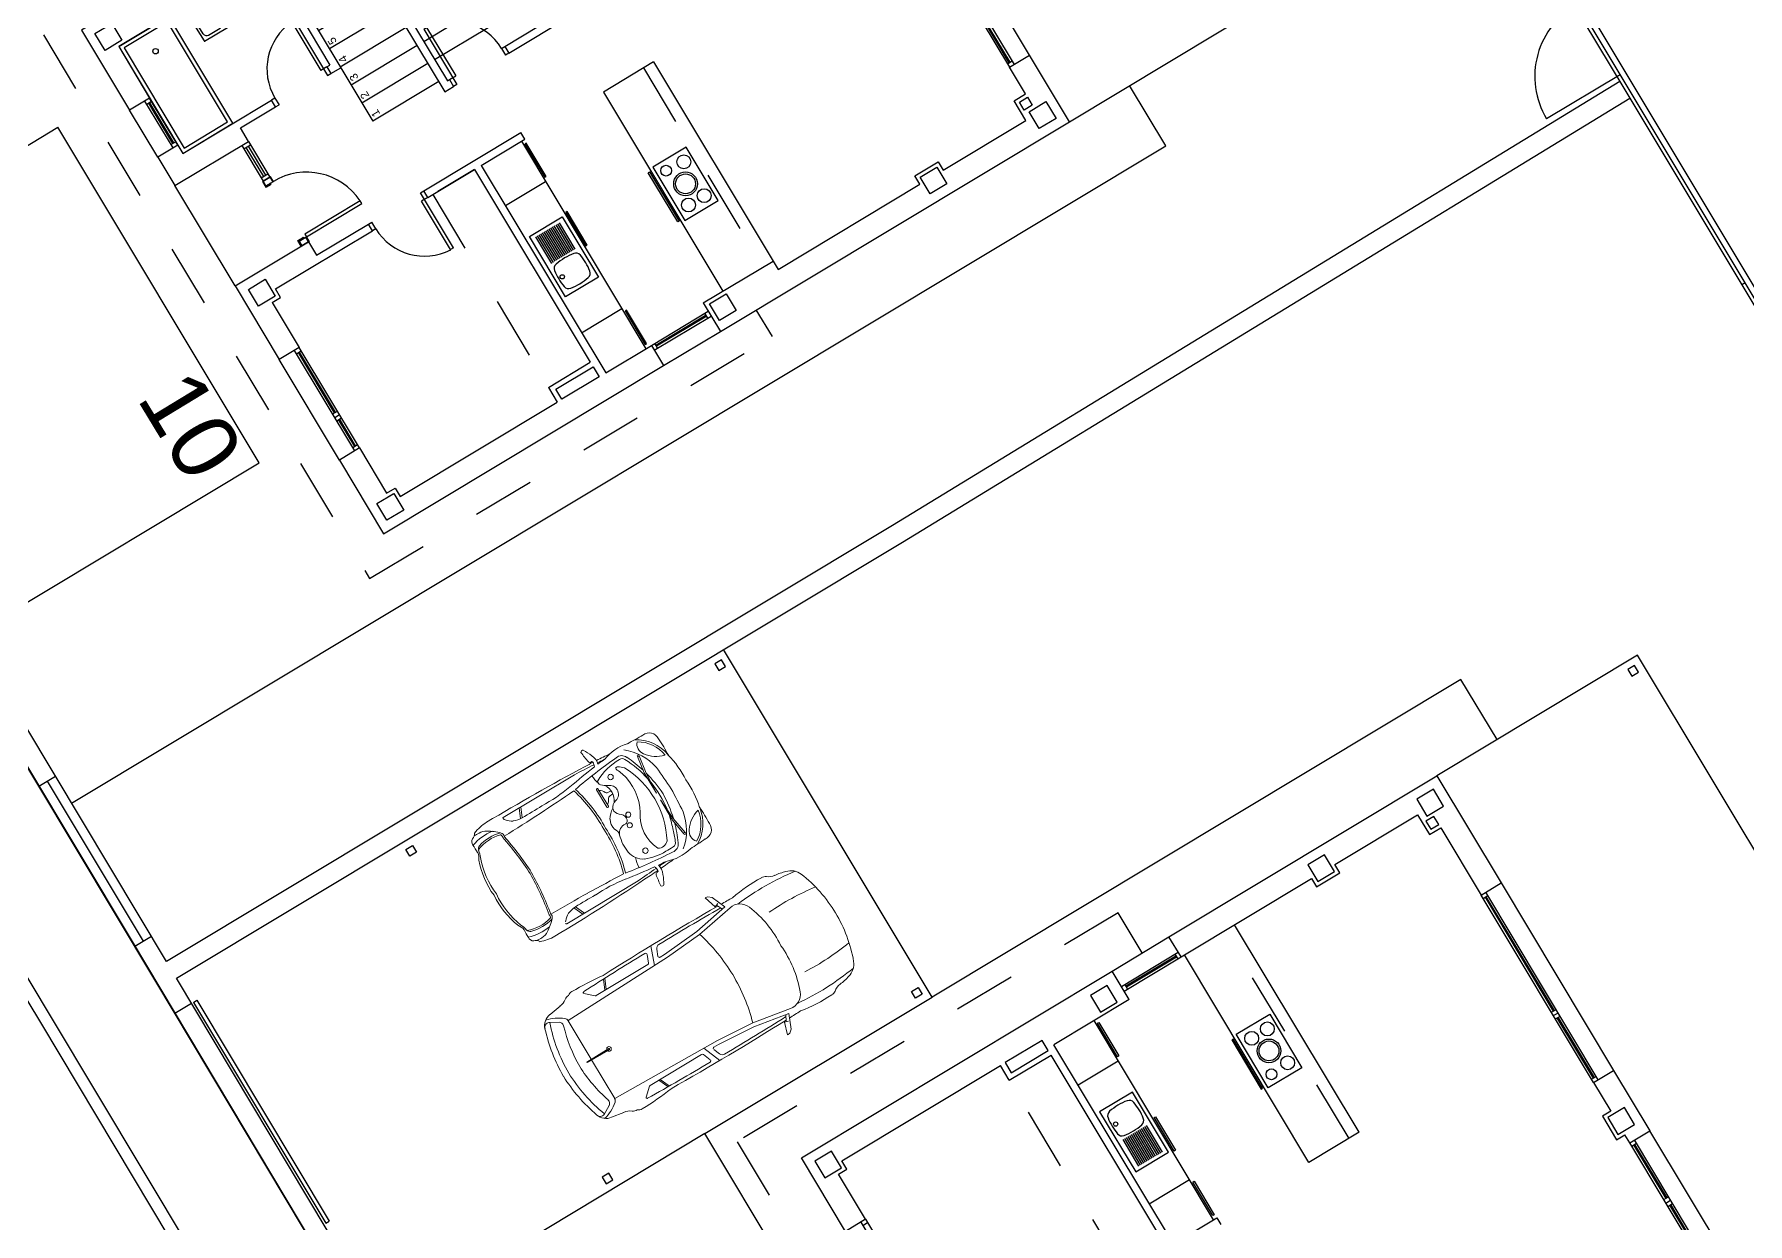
# Model space of a CAD drawing. Header units: millimetres. Extents: x 441061 to 442903, y 4515148 to 4515613.
# Drawn here: x 442595.083 to 442597.827, y 4515545.999 to 4515547.903 of the extents above; entities that cross this region are included whole.
import ezdxf
from ezdxf.enums import TextEntityAlignment as Align

# ---------------------------------------------------------------- set-up
doc = ezdxf.new("R2010")
doc.units = ezdxf.units.MM
doc.linetypes.add('CONTINUA', pattern=[0])
doc.linetypes.add('RAYITAS', pattern=[0.375, 0.25, -0.125])
for name, color, linetype in [('01_mono BAJA', 2, 'Continuous'), ('01_piscinas', 254, 'Continuous'), ('01_proyección', 4, 'RAYITAS')]:
    doc.layers.add(name, color=color, linetype=linetype)
doc.layers.add('01_muebles_B', color=254, linetype='Continuous', lineweight=5)
doc.styles.add('Estilo1', font='swissel.ttf')
doc.styles.add('NIEVES2', font='sanss___.ttf')

# ---------------------------------------------------------------- blocks, each defined once
blk = doc.blocks.new('A$C6A825EFA')
at = {"layer": '01_mono BAJA', "color": 254}
for p, q in [((14.6, 12.5, 0), (15.7, 12.5, 0)), ((14.6, 12.2, 0), (14.6, 12.5, 0)), ((15.7, 12.5, 0), (15.7, 7.855, 0)), ((14.6, 12.27, 0), (13.1, 12.27, 0)), ((14.6, 12.2, 0), (13.1, 12.2, 0)), ((14.55, 12.27, 0), (14.55, 12.2, 0)), ((14.6, 12.2, 0), (15.275, 12.2, 0)), ((15.275, 12.2), (15.275, 12.075)), ((15.325, 12.2, 0), (15.325, 12.125, 0)), ((15.325, 12.125, 0), (15.4, 12.125, 0)), ((15.275, 12.075), (15.4, 12.075)), ((15.4, 12.075, 0), (15.4, 9.705, 0)), ((15.18, 9.705, 0), (15.18, 9.08, 0)), ((15.18, 9.705, 0), (15.4, 9.705, 0)), ((12.3, 9.08, 0), (15.18, 9.08, 0)), ((12.3, 8.98, 0), (15.275, 8.98, 0)), ((12.3, 8.98, 0), (12.3, 8.33, 0)), ((12.9, 8.98, 0), (12.9, 8.38, 0)), ((13.338, 8.92, 0), (13.338, 8.43, 0)), ((14.238, 8.92, 0), (13.338, 8.92, 0)), ((13.779, 8.85, 0), (13.383, 8.85, 0)), ((13.779, 8.825, 0), (13.383, 8.825, 0)), ((13.779, 8.8, 0), (13.383, 8.8, 0)), ((14.238, 8.43, 0), (14.238, 8.92, 0)), ((14.675, 8.98, 0), (14.675, 8.38, 0)), ((15.275, 7.855, 0), (15.275, 8.98, 0)), ((13.779, 8.775, 0), (13.383, 8.775, 0)), ((13.779, 8.75, 0), (13.383, 8.75, 0)), ((13.779, 8.725, 0), (13.383, 8.725, 0)), ((13.779, 8.7, 0), (13.383, 8.7, 0)), ((13.779, 8.675, 0), (13.383, 8.675, 0)), ((13.779, 8.65, 0), (13.383, 8.65, 0)), ((13.779, 8.625, 0), (13.383, 8.625, 0)), ((13.779, 8.6, 0), (13.383, 8.6, 0)), ((13.779, 8.575, 0), (13.383, 8.575, 0)), ((12.3, 8.38, 0), (15.275, 8.38, 0)), ((13.338, 8.43, 0), (14.238, 8.43, 0)), ((13.779, 8.55, 0), (13.383, 8.55, 0)), ((13.779, 8.525, 0), (13.383, 8.525, 0)), ((13.779, 8.5, 0), (13.383, 8.5, 0)), ((12.3, 8.33, 0), (12.2, 8.33, 0)), ((15.275, 7.855, 0), (15.7, 7.855, 0)), ((15.4, 7.855, 0), (15.4, 7.005, 0)), ((15.47, 7.805, 0), (15.4, 7.805, 0)), ((15.428, 7.055, 0), (15.428, 7.805, 0)), ((15.442, 7.055, 0), (15.442, 7.805, 0)), ((15.47, 7.855, 0), (15.47, 7.005, 0)), ((15.7, 7.855, 0), (15.7, 7.005, 0)), ((15.47, 7.055, 0), (15.4, 7.055, 0)), ((12.3, 6.955, 0), (15.4, 6.955, 0)), ((12.3, 6.205, 0), (12.3, 6.955, 0)), ((15.4, 7.005, 0), (15.7, 7.005, 0)), ((15.4, 7.005, 0), (15.4, 5.055, 0)), ((15.7, 7.005, 0), (15.7, 3, 0)), ((12.3, 6.205, 0), (15.4, 6.205, 0)), ((15.4, 4.705, 0), (15.4, 3.47, 0)), ((8.5, 3.3, 0), (10.4, 3.3, 0)), ((9.45, 3.3, 0), (9.45, 3.23, 0)), ((9.5, 3.3, 0), (9.5, 3.23, 0)), ((9.55, 3.3, 0), (9.55, 3.23, 0)), ((10.35, 3.3, 0), (10.35, 3.23, 0)), ((10.4, 3.3, 0), (10.4, 3, 0)), ((10.4, 3.3, 0), (10.52, 3.3, 0)), ((11.3, 3.3, 0), (10.87, 3.3, 0)), ((11.3, 3.3, 0), (11.3, 3, 0)), ((11.3, 3.3, 0), (14.1, 3.3, 0)), ((11.35, 3.3, 0), (11.35, 3.23, 0)), ((12.25, 3.3, 0), (12.25, 3.23, 0)), ((12.3, 3.3, 0), (12.3, 3.23, 0)), ((12.35, 3.3, 0), (12.35, 3.23, 0)), ((14.05, 3.3, 0), (14.05, 3.23, 0)), ((15.105, 3.3, 0), (14.1, 3.3, 0)), ((14.1, 3.3, 0), (14.1, 3, 0)), ((15.4, 3.47, 0), (15.105, 3.47, 0)), ((15.105, 3.47, 0), (15.105, 3.3, 0)), ((8.5, 3.23, 0), (10.4, 3.23, 0)), ((8.55, 3.272, 0), (9.45, 3.272, 0)), ((8.55, 3.258, 0), (9.45, 3.258, 0)), ((10.35, 3.272, 0), (9.55, 3.272, 0)), ((10.35, 3.258, 0), (9.55, 3.258, 0)), ((11.3, 3.23, 0), (14.1, 3.23, 0)), ((11.35, 3.272, 0), (12.25, 3.272, 0)), ((11.35, 3.258, 0), (12.25, 3.258, 0)), ((14.05, 3.272, 0), (12.35, 3.272, 0)), ((14.05, 3.258, 0), (12.35, 3.258, 0)), ((8.5, 3, 0), (10.4, 3, 0)), ((11.3, 3, 0), (10.4, 3, 0)), ((14.1, 3, 0), (11.3, 3, 0)), ((15.7, 3, 0), (14.1, 3, 0)), ((15.7, 0, 0), (15.7, 3)), ((0, 0, 0), (15.7, 0, 0))]:
    blk.add_line(p, q, dxfattribs=at)
for points in [[(15.325, 12.125), (15.575, 12.125), (15.575, 12.375), (15.325, 12.375), (15.325, 12.125)], [(15.325, 8.005), (15.575, 8.005), (15.575, 8.255), (15.325, 8.255), (15.325, 8.005)], [(15.325, 4.755), (15.575, 4.755), (15.575, 5.005), (15.325, 5.005), (15.325, 4.755)], [(10.57, 3.125), (10.82, 3.125), (10.82, 3.375), (10.57, 3.375), (10.57, 3.125)], [(15.325, 3.125), (15.575, 3.125), (15.575, 3.375), (15.325, 3.375), (15.325, 3.125)]]:
    blk.add_lwpolyline(points, close=True, dxfattribs=at)
at = {"layer": '01_mono BAJA', "color": 254, "elevation": 0}
for points in [[(15.4, 9.635), (15.25, 9.635), (15.25, 9.08), (15.4, 9.08)], [(12.85, 8.36), (12.85, 8.34), (12.35, 8.34), (12.35, 8.36)], [(13.813, 8.36), (13.813, 8.34), (13.313, 8.34), (13.313, 8.36)], [(15.222, 8.36), (15.222, 8.34), (14.722, 8.34), (14.722, 8.36)], [(14.187, 6.408), (13.387, 6.408), (13.388, 6.908), (14.188, 6.908)], [(13.42, 6.975), (14.155, 6.975), (14.155, 6.995), (13.42, 6.995)], [(15.275, 3.42), (15.155, 3.42), (15.155, 3.3), (15.275, 3.3)], [(15.61, 0.2), (15.51, 0.2), (15.51, 0.1), (15.61, 0.1)]]:
    blk.add_lwpolyline(points, close=True, dxfattribs=at)
blk.add_lwpolyline([(15.4, 5.055), (15.275, 5.055), (15.275, 4.705), (15.4, 4.705)], dxfattribs=at)
at = {"layer": '01_mono BAJA', "color": 254}
blk.add_lwpolyline([(10.87, 3.3), (10.87, 3.425), (10.52, 3.425), (10.52, 3.3)], dxfattribs=at)
for centre, radius in [((13.996, 8.825, 0), 0.0275), ((13.515, 6.785, 0), 0.0693), ((13.788, 6.658, 0), 0.152), ((14.04, 6.765, 0), 0.089), ((13.535, 6.531, 0), 0.089), ((13.788, 6.658, 0), 0.127), ((14.04, 6.531, 0), 0.089)]:
    blk.add_circle(centre, radius, dxfattribs=at)
for centre, radius, start, end in [((14.554, 8.675, 0), 0.75, 169.8852, 190.1148), ((13.889, 8.794, 0), 0.075, 99.0787, 169.8852), ((13.996, 8.127, 0), 0.75, 80.9213, 99.0787), ((14.102, 8.794, 0), 0.075, 10.1148, 80.9213), ((13.438, 8.675, 0), 0.75, 349.8852, 10.1148), ((13.889, 8.557, 0), 0.075, 190.1148, 260.9213), ((13.996, 9.223, 0), 0.75, 260.9213, 279.0787), ((14.102, 8.557, 0), 0.075, 279.0787, 349.8852)]:
    blk.add_arc(centre, radius, start, end, dxfattribs=at)
at = {"layer": '01_proyección', "color": 120, "ltscale": 0.25}
for p, q in [((12.3, 9.705, 0), (15.18, 9.705, 0)), ((12.3, 6.355, 0), (15.4, 6.355, 0))]:
    blk.add_line(p, q, dxfattribs=at)
at = {"layer": '01_proyección', "color": 120, "ltscale": 0.25, "elevation": 0}
blk.add_lwpolyline([(15.7, 7.405), (16.3, 7.405), (16.3, 13.1), (-0.6, 13.1), (-0.6, 7.405), (0, 7.405)], dxfattribs=at)
blk = doc.blocks.new('A$C05441830')
at = {"layer": '01_mono BAJA', "color": 254, "linetype": 'CONTINUA'}
for p, q in [((0.4, 13.25), (0.4, 9.067)), ((1.5, 13.25), (0.4, 13.25)), ((1.5, 12.95), (1.5, 13.25)), ((1.5, 13.25), (3, 13.25)), ((4.1, 13.25), (3, 13.25)), ((3, 12.95), (3, 13.25)), ((4.1, 13.25), (4.1, 12.15)), ((4.1, 13.25), (5.6, 13.25)), ((6.025, 13.25), (5.6, 13.25)), ((5.6, 13.25), (5.6, 12.15)), ((6.025, 12.95), (6.025, 13.25)), ((6.025, 13.25), (6.725, 13.25)), ((7.92, 13.25), (6.725, 13.25)), ((6.725, 12.95), (6.725, 13.25)), ((7.92, 7.67), (7.92, 13.25)), ((1.5, 13.02, 0), (3, 13.02, 0)), ((1.55, 13.02), (1.55, 12.95)), ((1.55, 12.992), (1.95, 12.992, 0)), ((1.55, 12.978), (1.95, 12.978, 0)), ((1.95, 13.02, 0), (1.95, 12.95, 0)), ((2, 13.02, 0), (2, 12.95, 0)), ((2.05, 13.02, 0), (2.05, 12.95, 0)), ((2.05, 12.992, 0), (2.95, 12.992, 0)), ((2.05, 12.978, 0), (2.95, 12.978, 0)), ((2.95, 13.02, 0), (2.95, 12.95, 0)), ((6.025, 13.02), (6.725, 13.02)), ((6.075, 12.95), (6.075, 13.02)), ((6.075, 12.992), (6.675, 12.992)), ((6.075, 12.978), (6.675, 12.978)), ((6.675, 12.95), (6.675, 13.02)), ((0.775, 12.875), (0.7, 12.875)), ((0.7, 12.825), (0.7, 10.475)), ((0.825, 12.825, 0), (0.7, 12.825, 0)), ((0.775, 12.95), (0.775, 12.875)), ((1.5, 12.95), (0.825, 12.95)), ((0.825, 12.95, 0), (0.825, 12.825, 0)), ((1.5, 12.95, 0), (3, 12.95, 0)), ((3.675, 12.95), (3, 12.95, 0)), ((3.675, 12.95, 0), (3.675, 12.825, 0)), ((3.675, 12.825, 0), (3.8, 12.825, 0)), ((3.8, 12.825), (3.8, 11.375)), ((5.9, 12.95), (5.9, 11.622)), ((6.025, 12.95), (5.9, 12.95)), ((6.025, 12.95), (6.725, 12.95)), ((7.495, 12.95), (6.725, 12.95)), ((7.495, 12.95, 0), (7.495, 12.2, 0)), ((3.9, 12.15), (3.9, 11.375)), ((4.1, 12.15), (3.9, 12.15)), ((4.11, 12.15), (4.17, 12.15)), ((4.17, 12.18), (4.17, 12.15)), ((4.185, 12.25), (4.185, 12.19)), ((4.98, 12.25), (4.98, 12.19)), ((4.995, 12.18), (4.995, 12.15)), ((5.065, 12.25), (5.065, 12.15)), ((5.6, 12.25), (5.065, 12.25)), ((5.6, 12.15), (5.065, 12.15)), ((5.115, 12.25), (5.115, 12.15)), ((5.55, 12.217), (5.115, 12.217)), ((5.55, 12.183), (5.115, 12.183)), ((5.55, 12.25), (5.55, 12.15)), ((5.6, 12.15), (5.8, 12.15)), ((5.8, 12.15), (5.8, 11.622)), ((7.495, 12.2), (7.62, 12.2)), ((7.62, 11.4), (7.62, 12.2)), ((7.03, 11.886), (7.03, 11.713)), ((7.08, 11.936), (7.29, 11.939)), ((7.34, 11.889), (7.34, 11.71)), ((7.493, 11.966), (7.62, 11.968)), ((7.08, 11.663), (7.29, 11.66)), ((7.27, 11.84), (7.21, 11.84)), ((7.27, 11.76), (7.21, 11.76)), ((7.28, 11.83), (7.28, 11.77)), ((5.8, 11.622), (5.8, 11.572)), ((5.8, 11.622), (5.9, 11.622)), ((5.9, 11.572), (5.8, 11.572)), ((5.9, 11.572), (5.9, 11.622)), ((7.493, 11.634), (7.62, 11.632)), ((3.8, 11.325), (3.8, 11.375)), ((3.8, 11.375), (3.9, 11.375)), ((3.8, 11.325), (3.9, 11.325)), ((3.9, 11.375), (3.9, 11.325)), ((6.945, 11.401, 0), (7.495, 11.401, 0)), ((6.945, 10.75), (6.945, 11.401)), ((7.495, 11.4, 0), (7.495, 10.75, 0)), ((7.495, 11.4), (7.62, 11.4)), ((7.339, 11.06, 0), (7.338, 11.09, 0)), ((7.493, 11.171, 0), (7.478, 11.171, 0)), ((7.493, 10.978, 0), (7.478, 10.979, 0)), ((7.495, 11.169, 0), (7.495, 10.981, 0)), ((6.624, 10.847), (5.8, 10.847)), ((5.8, 10.847), (5.8, 10.797)), ((5.8, 10.797), (5.8, 10.65)), ((5.9, 10.797), (5.8, 10.797)), ((5.9, 10.797), (5.9, 10.888)), ((6.624, 10.888), (5.9, 10.888)), ((5.9, 10.797), (5.9, 10.75)), ((6.624, 10.847), (6.624, 10.888)), ((3.077, 10.6), (3.077, 10.642)), ((3.077, 10.642), (3.8, 10.642)), ((3.077, 10.6), (3.9, 10.6)), ((3.8, 10.55), (3.8, 10.642)), ((3.8, 10.55), (3.8, 9.85)), ((3.8, 10.55), (3.9, 10.55)), ((3.9, 10.6), (3.9, 10.55)), ((3.9, 10.55), (3.9, 9.1)), ((5, 9.665), (5, 10.65)), ((5.2, 10.65), (5, 10.65)), ((5.8, 10.65), (5.075, 10.65)), ((5.27, 9.665), (5.27, 10.65)), ((5.54, 9.665), (5.54, 10.65)), ((7.52, 10.65), (5.8, 10.65)), ((5.81, 9.665), (5.81, 10.65)), ((7.495, 10.75), (5.9, 10.75)), ((6.08, 9.665), (6.08, 10.65)), ((6.35, 9.665), (6.35, 10.65)), ((6.62, 9.665), (6.62, 10.65)), ((6.62, 9.75), (7.52, 10.65)), ((7.52, 9.665), (7.52, 10.65)), ((0.92, 10.475), (0.7, 10.475)), ((0.92, 10.475), (0.92, 9.85)), ((3.8, 9.85), (3.8, 10.4)), ((3.8, 9.75), (0.7, 9.75)), ((0.7, 9.75), (0.7, 9.067)), ((3.8, 9.85), (0.92, 9.85)), ((3.8, 9.85), (0.92, 9.85)), ((1.3, 9.75), (1.3, 9.15)), ((1.8, 9.2), (1.8, 9.69)), ((1.8, 9.69), (2.7, 9.69)), ((2.7, 9.69), (2.7, 9.2)), ((3.2, 9.75), (3.2, 9.15)), ((3.8, 9.75), (3.8, 9.1)), ((7.52, 9.665), (4.85, 9.665)), ((4.85, 9.665), (4.85, 9.532)), ((6.62, 9.75), (7.52, 9.75)), ((2.259, 9.62), (2.655, 9.62)), ((2.259, 9.595), (2.655, 9.595)), ((2.259, 9.57), (2.655, 9.57)), ((2.259, 9.545), (2.655, 9.545)), ((2.259, 9.52), (2.655, 9.52)), ((2.259, 9.495), (2.655, 9.495)), ((2.259, 9.47), (2.655, 9.47)), ((2.259, 9.445), (2.655, 9.445)), ((4.85, 9.482), (4.85, 9.532)), ((4.95, 9.532), (4.85, 9.532)), ((5.674, 9.482), (4.85, 9.482)), ((7.52, 9.565), (4.95, 9.565)), ((4.95, 9.565), (4.95, 9.532)), ((4.95, 9.532), (4.95, 9.441)), ((5.674, 9.482), (5.674, 9.441)), ((7.52, 7.87), (7.52, 9.565)), ((2.259, 9.42), (2.655, 9.42)), ((2.259, 9.395), (2.655, 9.395)), ((2.259, 9.37), (2.655, 9.37)), ((2.259, 9.345), (2.655, 9.345)), ((2.259, 9.32), (2.655, 9.32)), ((2.259, 9.295), (2.655, 9.295)), ((2.259, 9.27), (2.655, 9.27)), ((5.674, 9.441), (4.95, 9.441)), ((0.7, 9.067, 0), (0.4, 9.067, 0)), ((0.4, 9.067), (0.4, 8.217)), ((0.63, 9.067), (0.63, 8.217)), ((0.63, 9.017), (0.7, 9.017)), ((0.658, 8.267), (0.658, 9.017)), ((0.672, 8.267), (0.672, 9.017)), ((3.8, 9.15), (0.7, 9.15)), ((0.7, 9.067), (0.7, 8.217)), ((2.7, 9.2), (1.8, 9.2)), ((3.8, 9.1), (3.9, 9.1)), ((4.85, 8.707), (4.85, 8.757)), ((4.95, 8.757), (4.85, 8.757)), ((4.85, 8.707), (4.85, 7.77)), ((4.95, 8.707), (4.85, 8.707)), ((4.95, 8.757), (4.95, 8.707)), ((4.95, 8.707), (4.95, 8.205)), ((5.9, 8.5), (5.2, 8.5)), ((5.925, 7.895), (5.925, 8.37)), ((6.795, 7.895), (6.795, 8.37)), ((0.4, 8.217), (0.4, 3)), ((0.825, 8.217, 0), (0.4, 8.217, 0)), ((0.63, 8.267), (0.7, 8.267)), ((0.825, 8.217, 0), (0.825, 7.175, 0)), ((4.95, 8.205), (5.2, 8.205)), ((5.2, 8.205), (5.2, 7.87)), ((3.8, 7.925), (0.825, 7.925)), ((3.8, 7.175), (3.8, 7.925)), ((7.62, 7.77), (4.85, 7.77)), ((7.52, 7.87), (5.2, 7.87)), ((5.925, 7.895), (6.795, 7.895)), ((7.62, 7.67), (7.62, 7.77)), ((7.92, 7.67, 0), (7.62, 7.67, 0)), ((7.62, 7.67, 0), (7.62, 6.77, 0)), ((7.62, 7.62, 0), (7.69, 7.62, 0)), ((7.648, 6.82, 0), (7.648, 7.62, 0)), ((7.662, 6.82, 0), (7.662, 7.62, 0)), ((7.69, 7.67, 0), (7.69, 6.77, 0)), ((7.92, 7.67, 0), (7.92, 6.77, 0)), ((0.7, 7.175), (0.7, 5.055)), ((0.825, 7.175), (0.7, 7.175)), ((3.8, 7.175), (0.825, 7.175)), ((7.62, 6.82, 0), (7.69, 6.82, 0)), ((7.62, 5.055), (7.62, 6.77, 0)), ((7.92, 6.77, 0), (7.62, 6.77, 0)), ((7.92, 3), (7.92, 6.77)), ((7.495, 4.705, 0), (7.495, 5.055, 0)), ((7.495, 5.055, 0), (7.62, 5.055, 0)), ((0.7, 4.705), (0.7, 3.47)), ((7.62, 4.705, 0), (7.495, 4.705, 0)), ((7.62, 3.47), (7.62, 4.705)), ((0.7, 3.47), (0.995, 3.47)), ((0.995, 3.47), (0.995, 3.3)), ((0.995, 3.3), (1.395, 3.3)), ((1.395, 3.3), (1.395, 3)), ((4.195, 3.3, 0), (1.395, 3.3)), ((1.445, 3.3), (1.445, 3.23)), ((3.145, 3.3, 0), (3.145, 3.23, 0)), ((3.195, 3.3, 0), (3.195, 3.23, 0)), ((3.245, 3.3, 0), (3.245, 3.23, 0)), ((4.145, 3.3, 0), (4.145, 3.23, 0)), ((4.195, 3.3, 0), (4.85, 3.3, 0)), ((4.195, 3.3, 0), (4.195, 3, 0)), ((5.2, 3.3), (5.395, 3.3)), ((5.395, 3.3, 0), (5.2, 3.3, 0)), ((7.295, 3.3, 0), (5.395, 3.3, 0)), ((5.395, 3.3, 0), (5.395, 3, 0)), ((5.445, 3.3, 0), (5.445, 3.23, 0)), ((6.246, 3.3, 0), (6.246, 3.23, 0)), ((6.295, 3.3, 0), (6.295, 3.23, 0)), ((6.345, 3.3, 0), (6.345, 3.23, 0)), ((7.245, 3.3, 0), (7.245, 3.23, 0)), ((7.295, 3.3), (7.375, 3.3)), ((7.295, 3.3, 0), (7.295, 3, 0)), ((7.62, 3.47), (7.375, 3.47)), ((7.375, 3.47), (7.375, 3.3, 0)), ((4.195, 3.23, 0), (1.395, 3.23)), ((1.445, 3.272, 0), (3.145, 3.272, 0)), ((1.445, 3.258, 0), (3.145, 3.258, 0)), ((4.145, 3.272, 0), (3.245, 3.272, 0)), ((4.145, 3.258, 0), (3.245, 3.258, 0)), ((7.295, 3.23, 0), (5.395, 3.23, 0)), ((5.445, 3.272, 0), (6.246, 3.272, 0)), ((5.445, 3.258, 0), (6.246, 3.258, 0)), ((7.245, 3.272, 0), (6.345, 3.272, 0)), ((7.245, 3.258, 0), (6.345, 3.258, 0)), ((0.4, 3), (1.395, 3)), ((0.4, 3), (0.4, 0)), ((1.395, 3), (4.195, 3, 0)), ((4.195, 3, 0), (5.395, 3, 0)), ((7.295, 3, 0), (5.395, 3, 0)), ((7.295, 3), (7.92, 3)), ((7.92, 3), (7.92, 0)), ((0.4, 0, 0), (7.92, 0))]:
    blk.add_line(p, q, dxfattribs=at)
for points in [[(0.775, 12.875), (0.525, 12.875), (0.525, 13.125), (0.775, 13.125), (0.775, 12.875)], [(3.975, 12.875), (3.725, 12.875), (3.725, 13.125), (3.975, 13.125), (3.975, 12.875)], [(7.545, 13.125), (7.795, 13.125), (7.795, 12.875), (7.545, 12.875), (7.545, 13.125)], [(7.495, 12.2), (7.495, 12.95), (5.9, 12.95), (5.9, 12.2)], [(7.445, 12.25), (7.445, 12.9), (5.95, 12.9), (5.95, 12.25)], [(4.185, 12.26), (4.185, 12.25), (4.1, 12.25), (4.1, 12.26)], [(4.17, 12.15), (4.1, 12.15), (4.1, 12.25), (4.17, 12.25)], [(4.17, 12.15), (4.17, 12.14), (4.1, 12.14), (4.1, 12.15)], [(4.185, 12.19), (4.185, 12.18), (4.17, 12.18), (4.17, 12.19)], [(4.17, 12.14), (4.17, 11.315), (4.21, 11.315), (4.21, 12.14)], [(4.98, 12.26), (4.98, 12.25), (5.065, 12.25), (5.065, 12.26)], [(4.98, 12.19), (4.98, 12.18), (4.995, 12.18), (4.995, 12.19)], [(4.995, 12.15), (4.995, 12.14), (5.065, 12.14), (5.065, 12.15)], [(7.545, 10.975), (7.795, 10.975), (7.795, 10.725), (7.545, 10.725), (7.545, 10.975)], [(0.7, 10.405), (0.85, 10.405), (0.85, 9.85), (0.7, 9.85)], [(2.225, 9.13), (2.225, 9.11), (2.725, 9.11), (2.725, 9.13)], [(3.25, 9.13), (3.25, 9.11), (3.75, 9.11), (3.75, 9.13)], [(5.2, 8.57), (5.2, 7.87), (5.9, 7.87), (5.9, 8.57)], [(5.9, 8.37), (6.82, 8.37), (6.82, 7.87), (5.9, 7.87)], [(0.775, 7.905), (0.525, 7.905), (0.525, 8.155), (0.775, 8.155), (0.775, 7.905)], [(5.15, 7.905), (4.9, 7.905), (4.9, 8.155), (5.15, 8.155), (5.15, 7.905)], [(7.545, 7.905), (7.795, 7.905), (7.795, 8.155), (7.545, 8.155), (7.545, 7.905)], [(2.618, 7.945), (1.883, 7.945), (1.883, 7.965), (2.618, 7.965)], [(1.85, 7.377), (2.65, 7.377), (2.65, 7.877), (1.85, 7.877)], [(0.775, 4.755), (0.525, 4.755), (0.525, 5.005), (0.775, 5.005), (0.775, 4.755)], [(7.545, 4.755), (7.795, 4.755), (7.795, 5.005), (7.545, 5.005), (7.545, 4.755)], [(0.775, 3.125), (0.525, 3.125), (0.525, 3.375), (0.775, 3.375), (0.775, 3.125)], [(0.825, 3.42), (0.945, 3.42), (0.945, 3.3), (0.825, 3.3)], [(5.15, 3.125), (4.9, 3.125), (4.9, 3.375), (5.15, 3.375), (5.15, 3.125)], [(7.425, 3.42), (7.545, 3.42), (7.545, 3.3), (7.425, 3.3)], [(7.545, 3.125), (7.795, 3.125), (7.795, 3.375), (7.545, 3.375), (7.545, 3.125)], [(7.73, 0.2), (7.83, 0.2), (7.83, 0.1), (7.73, 0.1)]]:
    blk.add_lwpolyline(points, close=True, dxfattribs=at)
for points in [[(4.995, 12.25), (4.995, 12.15)], [(5.065, 12.15), (5.065, 12.25)], [(4.85, 3.3), (4.85, 3.425), (5.2, 3.425), (5.2, 3.3)]]:
    blk.add_lwpolyline(points, dxfattribs=at)
at = {"layer": '01_mono BAJA', "color": 254, "linetype": 'CONTINUA', "flags": 128}
blk.add_lwpolyline([(7.62, 11.981, 0.414214), (7.616, 11.985), (7.615, 11.985), (6.995, 11.975, 0.436396), (6.99, 11.971), (6.99, 11.629, 0.436396), (6.995, 11.625), (7.615, 11.615), (7.616, 11.615, 0.414214), (7.62, 11.619)], format="xyb", close=True, dxfattribs=at)
at = {"layer": '01_mono BAJA', "color": 254, "linetype": 'CONTINUA', "elevation": 0}
for points in [[(6.92, 9.48), (7.52, 9.48), (7.52, 8.88), (6.92, 8.88)], [(0.753, 9.13), (0.753, 9.11), (1.253, 9.11), (1.253, 9.13)], [(6.124, 8.263), (6.596, 8.263), (6.596, 7.977), (6.124, 7.977)], [(0.59, 0.2), (0.49, 0.2), (0.49, 0.1), (0.59, 0.1)], [(4.21, 0.2), (4.11, 0.2), (4.11, 0.1), (4.21, 0.1)]]:
    blk.add_lwpolyline(points, close=True, dxfattribs=at)
for points in [[(6.92, 9.03), (6.88, 9.07), (6.88, 9.29), (6.92, 9.33)], [(0.7, 5.055), (0.825, 5.055), (0.825, 4.705), (0.7, 4.705)]]:
    blk.add_lwpolyline(points, dxfattribs=at)
at = {"layer": '01_mono BAJA', "color": 254, "linetype": 'CONTINUA'}
for centre, radius in [((7.202, 12.575), 0.035), ((7.4, 11.92), 0.01), ((7.4, 11.68), 0.01), ((7.54, 11.8), 0.051), ((7.248, 11.075, 0), 0.036), ((2.042, 9.594), 0.0275), ((1.998, 7.734), 0.089), ((2.25, 7.627), 0.152), ((2.25, 7.627), 0.127), ((2.523, 7.754), 0.0693), ((1.998, 7.501), 0.089), ((2.503, 7.501), 0.089)]:
    blk.add_circle(centre, radius, dxfattribs=at)
for centre, radius, start, end in [((4.169, 12.14), 0.827, 272.8856, 359.9505), ((7.08, 11.886), 0.05, 90.924, 180), ((7.29, 11.889), 0.05, 0, 90.924), ((10.465, 11.8), 2.982, 176.9359, 183.0641), ((7.494, 11.959), 0.007, 90.924, 176.9359), ((7.08, 11.713), 0.05, 180, 269.076), ((7.21, 11.8), 0.04, 90, 270), ((7.27, 11.83), 0.01, 0, 90), ((7.27, 11.77), 0.01, 270, 0), ((7.29, 11.71), 0.05, 269.076, 0), ((7.494, 11.641), 0.007, 183.0641, 269.076), ((5.9, 10.847), 0.725, 3.2758, 90), ((3.8, 10.6), 0.725, 90, 176.7242), ((7.248, 11.075, 0), 0.243, 24.8749, 335.1251), ((7.248, 11.075, 0), 0.213, 22.0656, 338.0564), ((7.386, 11.075, 0), 0.0498, 135.6956, 162.5904), ((7.386, 11.075, 0), 0.0498, 197.9532, 224.3044), ((7.453, 11.009, 0), 0.143, 106.8165, 135.6956), ((7.453, 11.14, 0), 0.143, 224.3044, 253.1835), ((7.492, 10.879, 0), 0.279, 89.383, 106.8165), ((7.492, 11.271, 0), 0.279, 253.1835, 270.617), ((7.479, 11.183, 0), 0.0128, 210.5291, 266.214), ((7.479, 10.966, 0), 0.0128, 93.786, 149.4709), ((7.493, 11.169, 0), 0.0027, 0, 83.3159), ((7.493, 10.981, 0), 0.0027, 276.6841, 0), ((2.6, 9.445), 0.75, 169.8852, 190.1148), ((1.936, 9.564), 0.075, 99.0787, 169.8852), ((2.042, 8.897), 0.75, 80.9213, 99.0787), ((2.149, 9.564), 0.075, 10.1148, 80.9213), ((1.484, 9.445), 0.75, 349.8852, 10.1148), ((1.936, 9.327), 0.075, 190.1148, 260.9213), ((2.042, 9.993), 0.75, 260.9213, 279.0787), ((2.149, 9.327), 0.075, 279.0787, 349.8852), ((4.95, 9.482), 0.725, 270, 356.7242)]:
    blk.add_arc(centre, radius, start, end, dxfattribs=at)
at = {"layer": '01_proyección', "color": 120, "ltscale": 0.25}
for p, q in [((3.8, 10.475), (0.92, 10.475)), ((6.62, 9.665), (6.62, 8.58)), ((5.27, 9.565), (5.27, 8.58)), ((5.54, 9.565), (5.54, 8.58)), ((5.81, 9.565), (5.81, 8.58)), ((6.08, 9.565), (6.08, 8.58)), ((6.35, 9.565), (6.35, 8.58)), ((6.62, 9.48), (7.52, 9.48)), ((6.62, 9.48), (7.52, 8.58)), ((5.27, 8.58), (7.495, 8.58)), ((3.8, 7.325), (0.825, 7.325))]:
    blk.add_line(p, q, dxfattribs=at)
at = {"layer": '01_proyección', "color": 120, "ltscale": 0.25, "elevation": 0}
blk.add_lwpolyline([(7.92, 10.6), (8.12, 10.6), (8.12, 13.7), (0, 13.7), (0, 7.68), (0.4, 7.68)], dxfattribs=at)
at = {"layer": '01_mono BAJA', "color": 254, "linetype": 'CONTINUA', "style": 'NIEVES2'}
for s, p in [('1', (5.069, 10.517)), ('2', (5.339, 10.517)), ('3', (5.609, 10.517)), ('4', (5.879, 10.517)), ('5', (6.149, 10.517)), ('6', (6.419, 10.517)), ('7', (6.689, 10.517)), ('8', (7.445, 10.416))]:
    blk.add_text(s, height=0.103, dxfattribs=at).set_placement(p, align=Align.CENTER)
blk = doc.blocks.new('A$C0D711DC8')
at = {"layer": '01_muebles_B', "color": 254}
for p, q in [((10.733, 9.894), (9.764, 9.894)), ((10.493, 9.894), (10.545, 9.776)), ((10.515, 9.894), (10.567, 9.778)), ((9.004, 9.693), (9.038, 9.48)), ((9.056, 9.495), (9.026, 9.699)), ((9.038, 9.48), (9.054, 9.218)), ((9.056, 9.218), (9.056, 9.495)), ((9.054, 9.218), (9.056, 9.218)), ((9.038, 8.865), (9.054, 9.127)), ((9.054, 9.127), (9.056, 9.127)), ((9.056, 9.127), (9.056, 8.851)), ((9.004, 8.652), (9.038, 8.865)), ((9.056, 8.851), (9.026, 8.647)), ((9.546, 8.827), (9.494, 8.834)), ((9.546, 8.878), (9.495, 8.871)), ((9.614, 8.734), (9.614, 8.97)), ((9.634, 8.734), (9.634, 8.97)), ((10.733, 8.452), (9.764, 8.452)), ((10.493, 8.452), (10.545, 8.569)), ((10.515, 8.452), (10.567, 8.567))]:
    blk.add_line(p, q, dxfattribs=at)
for centre, radius in [((9.014, 9.701), 0.0121), ((9.51, 9.635), 0.0319), ((9.466, 9.173), 0.0297), ((9.514, 9.288), 0.0297), ((9.014, 8.645), 0.0121), ((9.417, 8.691), 0.0319)]:
    blk.add_circle(centre, radius, dxfattribs=at)
for centre, radius, start, end in [((10.167, 9.714), 0.738, 149.7434, 158.9846), ((9.544, 10.069), 0.023, 23.336, 131.4157), ((8.51, 10.147), 1.058, 348.7131, 356.2571), ((8.829, 9.758), 0.121, 83.4929, 184.381), ((9.185, 9.462), 0.48, 118.4979, 171.6974), ((9.142, 9.497), 0.403, 119.7279, 173.0139), ((9.122, 5.315), 4.571, 90.9016, 93.5003), ((9.503, 9.367), 0.611, 128.6532, 169.9617), ((8.847, 9.764), 0.126, 322.6544, 41.1658), ((9.178, 9.352), 0.549, 69.8978, 103.4423), ((9.226, 9.718), 0.0964, 77.7254, 158.9302), ((8.819, 3.701), 6.126, 80.3818, 85.9978), ((9.94, 2.874), 7.047, 93.9115, 95.3212), ((8.751, 3.271), 6.625, 83.7996, 84.6711), ((10.975, -10.424), 20.353, 94.2603, 94.5093), ((9.619, 9.904), 0.16, 152.3452, 197.1649), ((9.518, 9.909), 0.0131, 69.95, 178.3297), ((9.777, 9.927), 0.273, 183.7214, 196.1025), ((9.94, 2.874), 7.047, 92.7044, 93.5361), ((10.975, -10.424), 20.353, 93.4112, 94.1277), ((8.751, 3.271), 6.625, 80.1778, 83.3742), ((9.525, 9.945), 0.0232, 265.4824, 347.7447), ((10.995, -17.873), 27.82, 90.1403, 92.8584), ((10.175, 11.66), 1.884, 261.0449, 273.0528), ((10.529, 10.11), 0.334, 272.7892, 291.8342), ((10.573, 9.974), 0.192, 294.6989, 323.0283), ((10.691, 9.894), 0.0501, 315.174, 347.3096), ((10.732, 9.885), 0.00831, 343.0311, 79.2932), ((11.29, 9.332), 0.611, 121.0895, 136.7388), ((11.01, 9.2), 0.627, 72.4585, 97.9913), ((10.906, 9.364), 0.584, 69.532, 87.9675), ((11.059, 9.742), 0.141, 86.8457, 126.696), ((11.101, 8.862), 1.022, 88.2888, 91.9327), ((11.185, 9.948), 0.0842, 206.7402, 257.6517), ((11.135, 9.81), 0.0644, 351.2386, 60.1485), ((10.241, 9.772), 0.959, 355.5054, 1.6982), ((10.942, 9.629), 2.236, 176.9311, 182.7066), ((8.653, 9.896), 0.361, 284.3027, 324.7225), ((10.509, 9.106), 1.518, 154.798, 163.8884), ((9.975, 9.34), 0.903, 155.1761, 164.735), ((10.144, 9.165), 1.038, 151.121, 207.6483), ((9.211, 9.707), 0.057, 88.7397, 167.4182), ((9.265, 9.038), 0.727, 86.5634, 94.2004), ((9.314, 9.595), 0.107, 57.3841, 137.6524), ((9.306, 9.064), 0.701, 67.8757, 89.7559), ((8.958, 9.487), 0.459, 324.9496, 25.463), ((9.473, 9.516), 0.219, 7.735, 63.719), ((9.165, 9.803), 0.511, 341.8582, 355.871), ((11.471, 9.253), 1.7, 163.325, 182.6992), ((11.496, 9.248), 1.7, 163.325, 182.5468), ((12.246, 53.159), 43.488, 266.8642, 267.4858), ((10.459, 15.409), 5.634, 268.1287, 270.8789), ((12.021, 70.959), 61.269, 268.42618, 268.89057), ((14.417, 9.048), 3.64, 169.6671, 178.0415), ((14.417, 9.048), 3.62, 169.6671, 178.0415), ((10.894, 9.715), 0.0607, 143.7564, 193.2967), ((10.991, 9.25), 0.526, 73.7001, 105.481), ((10.903, 9.711), 0.0495, 146.1855, 196.1005), ((10.991, 9.25), 0.505, 69.1925, 104.8598), ((11.113, 9.698), 0.062, 14.8998, 65.8723), ((11.473, 9.762), 0.303, 189.085, 205.7225), ((11.352, 9.713), 0.156, 186.0058, 219.1392), ((10.256, 9.278), 1.007, 354.015, 20.5105), ((10.287, 9.262), 1.007, 354.9224, 20.5105), ((9.808, 9.261), 1.13, 166.1566, 184.4621), ((17.649, 8.764), 8.777, 175.3636, 177.3327), ((10.509, 9.106), 1.518, 165.717, 177.48), ((10.25, 9.166), 1.218, 160.2257, 168.6391), ((9.185, 9.47), 0.511, 343.3936, 8.525), ((10.25, 9.166), 1.218, 171.2453, 188.5682), ((9.904, 8.914), 0.65, 151.4841, 196.6746), ((9.552, 9.202), 0.047, 86.7847, 183.1724), ((9.6, 9.197), 0.0954, 178.5946, 241.3055), ((9.566, 9.362), 0.114, 263.9035, 340.5155), ((9.771, 9.295), 0.101, 164.9008, 216.3288), ((9.538, 9.188), 0.158, 330.3363, 17.3801), ((9.808, 9.085), 1.13, 175.5379, 193.8434), ((17.649, 9.581), 8.777, 182.6673, 184.6364), ((10.509, 9.239), 1.518, 182.52, 194.283), ((9.492, 9.055), 0.098, 279.5997, 343.5492), ((9.498, 9.044), 0.0889, 349.0142, 50.9794), ((9.424, 9.265), 0.296, 301.9645, 328.2937), ((11.471, 9.093), 1.7, 177.3008, 196.675), ((11.496, 9.097), 1.7, 177.4532, 196.675), ((14.417, 9.297), 3.64, 181.9585, 190.3329), ((14.417, 9.297), 3.62, 181.9585, 190.3329), ((10.256, 9.068), 1.007, 339.4895, 5.985), ((10.287, 9.084), 1.007, 339.4895, 5.0776), ((10.942, 8.716), 2.236, 177.2934, 183.0689), ((9.185, 8.884), 0.48, 188.3026, 241.5021), ((9.142, 8.849), 0.403, 186.9861, 240.2721), ((8.653, 8.449), 0.361, 35.2775, 75.6973), ((9.503, 8.978), 0.611, 190.0383, 231.3468), ((10.509, 9.239), 1.518, 196.1116, 205.202), ((10.25, 9.166), 1.218, 191.3609, 207.4845), ((9.528, 8.859), 0.101, 101.4545, 181.9236), ((9.525, 8.854), 0.0985, 178.6673, 249.1293), ((9.686, 8.849), 0.193, 142.3155, 213.2169), ((9.543, 8.902), 0.0241, 275.7304, 333.0283), ((9.543, 8.803), 0.0241, 26.9717, 84.2696), ((9.665, 8.855), 0.106, 119.0162, 160.5033), ((9.665, 8.849), 0.106, 199.4967, 240.9838), ((9.624, 8.97), 0.0104, 0, 180), ((8.829, 8.587), 0.121, 175.619, 276.5071), ((8.847, 8.581), 0.126, 318.8342, 37.3456), ((9.226, 8.628), 0.0964, 201.0698, 282.2746), ((9.215, 8.619), 0.0486, 198.7488, 279.3616), ((9.25, 9.243), 0.672, 267.6901, 298.2478), ((9.346, 8.77), 0.149, 215.4424, 244.8998), ((8.819, 14.644), 6.126, 274.0022, 279.6182), ((9.507, 8.785), 0.232, 194.2372, 212.2618), ((9.299, 8.649), 0.0212, 220.8304, 310.3789), ((9.285, 8.645), 0.0299, 337.3586, 32.1758), ((9.426, 8.595), 0.178, 39.093, 68.893), ((9.532, 8.677), 0.0451, 325.113, 43.0643), ((9.161, 8.546), 0.436, 2.9924, 17.9381), ((9.624, 8.734), 0.0104, 180, 0), ((12.246, -34.814), 43.488, 92.5142, 93.1358), ((12.021, -52.613), 61.269, 91.10943, 91.57382), ((10.894, 8.63), 0.0607, 166.7033, 216.2436), ((11.29, 9.013), 0.611, 223.2612, 238.9105), ((10.991, 9.095), 0.526, 254.519, 286.2999), ((10.903, 8.634), 0.0495, 163.8995, 213.8145), ((10.991, 9.095), 0.505, 255.1402, 290.8075), ((11.113, 8.647), 0.062, 294.1277, 345.1002), ((11.473, 8.583), 0.303, 154.2775, 170.915), ((11.352, 8.632), 0.156, 140.8608, 173.9942), ((10.241, 8.573), 0.959, 358.3018, 4.4946), ((9.122, 13.031), 4.571, 266.4997, 269.0984), ((9.178, 8.993), 0.549, 256.5577, 290.1022), ((9.94, 15.472), 7.047, 264.6788, 266.0885), ((8.751, 15.074), 6.625, 275.3289, 276.2004), ((10.975, 28.769), 20.353, 265.4907, 265.7397), ((9.619, 8.441), 0.16, 162.8351, 207.6548), ((9.777, 8.418), 0.273, 163.8975, 176.2786), ((9.518, 8.436), 0.0131, 181.6703, 290.05), ((9.94, 15.472), 7.047, 266.4639, 267.2956), ((10.975, 28.769), 20.353, 265.8723, 266.5888), ((8.751, 15.074), 6.625, 276.6258, 279.8222), ((9.525, 8.401), 0.0232, 12.2553, 94.5176), ((8.51, 8.199), 1.058, 3.7429, 11.2869), ((10.995, 36.219), 27.82, 267.1416, 269.8597), ((10.175, 6.685), 1.884, 86.9472, 98.9551), ((10.459, 2.936), 5.634, 89.1211, 91.8713), ((10.529, 8.236), 0.334, 68.1658, 87.2108), ((10.573, 8.372), 0.192, 36.9717, 65.3011), ((10.691, 8.451), 0.0501, 12.6904, 44.826), ((10.732, 8.46), 0.00831, 280.7068, 16.9689), ((11.01, 9.145), 0.627, 262.0087, 287.5415), ((10.906, 8.982), 0.584, 272.0325, 290.468), ((11.059, 8.603), 0.141, 233.304, 273.1543), ((11.101, 9.484), 1.022, 268.0673, 271.7112), ((11.185, 8.397), 0.0842, 102.3483, 153.2598), ((11.135, 8.535), 0.0644, 299.8515, 8.7614), ((10.167, 8.631), 0.738, 201.0154, 210.2566), ((9.544, 8.277), 0.023, 228.5843, 336.664)]:
    blk.add_arc(centre, radius, start, end, dxfattribs=at)
blk = doc.blocks.new('A$C392252A0')
at = {"layer": '01_muebles_B', "color": 254}
for p, q in [((10.715, 8.129), (10.705, 8.127)), ((10.705, 8.127), (10.752, 7.979)), ((10.738, 8.124), (10.715, 8.129)), ((10.775, 8.091), (10.738, 8.124)), ((10.752, 7.979), (10.798, 7.995)), ((10.773, 7.987), (10.809, 7.914)), ((10.846, 7.92), (10.775, 8.091)), ((8.499, 7.763), (8.397, 7.82)), ((8.605, 7.917), (8.455, 7.893)), ((9.019, 7.811), (8.92, 7.9)), ((9.731, 7.807), (9.031, 7.807)), ((9.201, 7.926), (9.149, 7.807)), ((9.219, 7.928), (9.166, 7.807)), ((9.784, 7.911), (9.748, 7.818)), ((9.876, 7.976), (9.791, 7.758)), ((9.913, 7.908), (9.882, 7.828)), ((9.898, 7.807), (9.958, 7.808)), ((10.418, 7.844), (9.958, 7.808)), ((10.43, 7.798), (9.971, 7.763)), ((10.418, 7.844), (10.846, 7.92)), ((10.43, 7.798), (10.894, 7.881)), ((8.599, 7.726), (9.971, 7.763)), ((8.599, 7.725), (8.599, 7.201)), ((8.839, 7.203), (8.537, 7.2)), ((8.537, 7.2), (8.537, 7.193)), ((8.839, 7.19), (8.537, 7.193)), ((8.599, 6.669), (8.599, 7.193)), ((8.499, 6.631), (8.397, 6.573)), ((8.599, 6.668), (9.971, 6.631)), ((9.876, 6.418), (9.791, 6.636)), ((10.43, 6.596), (9.971, 6.631)), ((10.43, 6.596), (10.894, 6.512)), ((8.605, 6.476), (8.455, 6.5)), ((9.019, 6.582), (8.92, 6.494)), ((9.731, 6.587), (9.031, 6.587)), ((9.201, 6.468), (9.149, 6.587)), ((9.219, 6.466), (9.166, 6.587)), ((9.784, 6.482), (9.748, 6.576)), ((9.913, 6.486), (9.882, 6.565)), ((9.898, 6.587), (9.958, 6.585)), ((10.418, 6.55), (9.958, 6.585)), ((10.418, 6.55), (10.846, 6.473)), ((10.705, 6.267), (10.752, 6.414)), ((10.752, 6.414), (10.798, 6.398)), ((10.773, 6.407), (10.809, 6.48)), ((10.846, 6.473), (10.775, 6.303)), ((10.715, 6.265), (10.705, 6.267)), ((10.738, 6.27), (10.715, 6.265)), ((10.775, 6.303), (10.738, 6.27))]:
    blk.add_line(p, q, dxfattribs=at)
for centre, radius, start, end in [((8.808, 7.907), 0.086, 87.4739, 128.6871), ((8.809, 4.809), 3.183, 82.5975, 89.9397), ((11.3, 6.178), 1.816, 87.2886, 100.1742), ((11.389, 7.907), 0.086, 51.3129, 92.5261), ((10.242, 7.158), 1.952, 160.298, 178.865), ((8.474, 7.733), 0.162, 96.7804, 161.7197), ((8.375, 7.769), 0.0561, 66.6468, 164.8738), ((8.295, 7.436), 0.435, 49.0196, 78.8841), ((8.586, 8.093), 0.177, 275.9895, 308.6871), ((8.751, 7.888), 0.086, 87.4739, 128.6871), ((8.929, 7.908), 0.0124, 91.7937, 220.4777), ((10.022, -29.576), 37.513, 90.3882, 91.6701), ((9.031, 7.824), 0.0177, 228.3547, 270), ((10.099, -28.508), 36.485, 88.9288, 91.3819), ((9.731, 7.824), 0.0177, 270, 338.7209), ((9.768, 7.918), 0.0177, 338.7209, 90.3882), ((9.897, 7.823), 0.0159, 158.7209, 271.5074), ((9.963, 7.889), 0.0531, 90.2143, 158.7209), ((10.099, -28.508), 36.45, 88.8997, 90.2143), ((8.43, 7.197), 2.089, 0, 16.7318), ((10.099, -28.508), 36.485, 88.6181, 88.8592), ((10.925, 7.707), 0.177, 21.0532, 100.1701), ((11.313, 4.914), 2.974, 81.2806, 96.1737), ((11.554, 8.112), 0.177, 231.3129, 264.0105), ((11.467, 7.285), 0.654, 72.0531, 84.0105), ((11.619, 7.711), 0.203, 22.7994, 75.9629), ((10.262, 7.197), 1.654, 0, 21.006), ((10.216, 7.155), 1.997, 161.6598, 178.7983), ((10.276, 7.152), 1.836, 162.6109, 178.6018), ((8.473, 7.717), 0.0531, 342.7058, 60.706), ((8.545, 7.725), 0.0531, 0, 49.0196), ((9.874, 7.302), 1.304, 355.3559, 21.0532), ((11.437, 4.633), 2.974, 81.5863, 93.456), ((10.216, 7.239), 1.997, 181.2017, 198.3402), ((10.242, 7.236), 1.952, 181.135, 199.702), ((10.276, 7.242), 1.836, 181.3982, 197.3891), ((8.839, 7.197), 0.0267, 193.7603, 166.2397), ((8.839, 7.197), 0.00662, 270, 90), ((8.43, 7.197), 2.089, 343.2682, 0), ((9.874, 7.091), 1.304, 338.9468, 4.6441), ((10.262, 7.197), 1.654, 338.994, 0), ((11.437, 9.761), 2.974, 266.544, 278.4137), ((8.474, 6.661), 0.162, 198.2803, 263.2196), ((8.375, 6.625), 0.0561, 195.1262, 293.3532), ((8.295, 6.957), 0.435, 281.1159, 310.9804), ((8.473, 6.677), 0.0531, 299.294, 17.2942), ((8.545, 6.669), 0.0531, 310.9804, 0), ((10.925, 6.686), 0.177, 259.8299, 338.9468), ((11.619, 6.682), 0.203, 284.0371, 337.2006), ((8.586, 6.3), 0.177, 51.3129, 84.0105), ((8.751, 6.506), 0.086, 231.3129, 272.5261), ((8.808, 6.487), 0.086, 231.3129, 272.5261), ((8.809, 9.584), 3.183, 270.0603, 277.4025), ((8.929, 6.486), 0.0124, 139.5223, 268.2063), ((10.022, 43.97), 37.513, 268.3299, 269.6118), ((9.031, 6.569), 0.0177, 90, 131.6453), ((10.099, 42.902), 36.485, 268.6181, 271.0712), ((9.731, 6.569), 0.0177, 21.2791, 90), ((9.768, 6.476), 0.0177, 269.6118, 21.2791), ((9.897, 6.571), 0.0159, 88.4926, 201.2791), ((9.963, 6.505), 0.0531, 201.2791, 269.7857), ((10.099, 42.902), 36.45, 269.7857, 271.1003), ((10.099, 42.902), 36.485, 271.1408, 271.3819), ((11.3, 8.215), 1.816, 259.8258, 272.7114), ((11.313, 9.479), 2.974, 263.8263, 278.7194), ((11.389, 6.487), 0.086, 267.4739, 308.6871), ((11.554, 6.282), 0.177, 95.9895, 128.6871), ((11.467, 7.108), 0.654, 275.9895, 287.9469)]:
    blk.add_arc(centre, radius, start, end, dxfattribs=at)
blk = doc.blocks.new('A$C21391103')
at = {"layer": '01_piscinas'}
for p, q in [((89.021, 75.51), (96.244, 63.479)), ((77.409, 52.081), (70.148, 64.179)), ((77.559, 52.317), (70.427, 64.201)), ((95.241, 63.11), (96.185, 63.677)), ((90.363, 62.763, 0), (89.9, 63.534, 0)), ((96.18, 63.586), (91.52, 60.743)), ((96.244, 63.479), (96.282, 63.416)), ((91.65, 60.53), (96.308, 63.372)), ((96.282, 63.416), (103.524, 51.353)), ((72.478, 60.784, 0), (76.167, 62.999, 0)), ((78.745, 58.704, 0), (76.166, 62.999, 0)), ((76.342, 54.345, 0), (90.363, 62.763, 0)), ((97.788, 61.007, 0), (97.744, 60.98, 0)), ((91.52, 60.743), (86.861, 57.901)), ((86.99, 57.688), (91.65, 60.53)), ((75.055, 56.488, 0), (78.745, 58.704, 0)), ((86.861, 57.901), (82.103, 55.045)), ((82.232, 54.83), (86.99, 57.688)), ((87.369, 51.859), (84.696, 56.31)), ((94.145, 55.928), (87.369, 51.859)), ((94.609, 55.157), (94.145, 55.928)), ((82.103, 55.045), (77.559, 52.317)), ((75.923, 54.56, 0), (76.136, 54.688, 0)), ((77.687, 52.102), (82.232, 54.83)), ((76.03, 54.624, 0), (77.26, 52.575)), ((77.366, 52.638), (77.152, 52.509)), ((82.132, 44.181), (77.409, 52.081)), ((82.346, 44.31), (77.687, 52.102)), ((84.457, 50.112), (87.369, 51.859)), ((77.88, 51.78), (77.666, 51.652)), ((77.902, 51.793), (77.945, 51.819)), ((77.902, 51.793), (79.6, 48.964)), ((77.945, 51.819), (79.643, 48.99)), ((84.457, 50.112), (80.351, 47.646)), ((86.697, 46.382), (84.457, 50.112)), ((79.6, 48.964), (79.643, 48.99))]:
    blk.add_line(p, q, dxfattribs=at)
for points in [[(166.076, 66.045, 0.03043), (157.218, 62.158, 0.013419), (148.326, 57.384), (142.36, 54.056), (130.579, 47.579), (126.601, 45.387), (122.637, 43.149), (118.211, 40.705), (110.241, 36.318), (109.334, 35.848), (105.845, 33.878), (104.048, 32.881), (98.72, 29.96, -0.121125), (94.799, 28.827, -0.140664), (90.771, 29.587, -0.142395), (87.056, 33.033), (85.813, 35.14), (83.779, 38.584), (80.683, 43.615), (75.946, 51.534), (71.318, 59.2)], [(71.452, 59.323), (76.078, 51.6), (80.817, 43.699), (81.328, 42.831), (83.917, 38.616), (85.523, 35.927), (86.033, 35.052), (87.185, 33.12, 0.142823), (90.88, 29.726, 0.145776), (94.782, 29.007, 0.118442), (98.631, 30.087), (103.937, 33.017), (105.783, 34.018), (106.632, 34.488), (109.258, 35.961), (110.157, 36.462), (118.139, 40.88), (122.539, 43.301), (123.443, 43.779), (126.538, 45.515), (130.542, 47.716)], [(72.33, 60.552), (77.116, 52.571), (82.132, 44.181), (85.199, 39.128), (87.238, 35.726), (87.993, 34.468, 0.146839), (91.113, 31.16, 0.183488), (95.987, 30.523, 0.071368), (98.288, 31.43), (98.59, 31.594), (102.873, 34.009), (109.884, 37.893), (117.302, 41.974), (125.728, 46.639), (131.083, 49.607), (141.606, 55.414), (148.605, 59.287, -0.013397), (157.973, 64.262, -0.04126), (171.807, 69.634, -0.013987)]]:
    blk.add_lwpolyline(points, format="xyb", dxfattribs=at)
for points in [[(111.095, 38.844), (103.577, 51.365), (103.568, 51.38), (96.326, 63.442), (96.288, 63.505), (89.039, 75.58), (89.039, 75.579), (81.807, 87.625), (75.794, 97.64)], [(111.159, 38.883), (103.642, 51.404), (103.633, 51.418), (96.391, 63.481), (96.353, 63.544), (89.065, 75.683), (89.065, 75.682), (81.871, 87.663), (75.868, 97.662)]]:
    blk.add_lwpolyline(points, dxfattribs=at)
for points in [[(84.637, 56.041), (84.722, 56.093), (84.671, 56.178), (84.585, 56.127)], [(80.761, 53.714), (80.676, 53.663), (80.624, 53.749), (80.71, 53.8)], [(87.103, 51.933), (87.189, 51.985), (87.24, 51.899), (87.154, 51.847)], [(83.228, 49.606), (83.142, 49.555), (83.193, 49.469), (83.279, 49.521)]]:
    blk.add_lwpolyline(points, close=True, dxfattribs=at)
blk.add_arc((96.141, 63.65), 1.05, 118.1591, 210.9802, dxfattribs=at)
for name, p, rotation in [('A$C05441830', (91.906, 64.272, 0), 120.9802403143534), ('A$C6A825EFA', (104.491, 42.777, 0), 120.9802402672481)]:
    blk.add_blockref(name, p, dxfattribs=dict(at, rotation=rotation))
at = {"layer": '01_piscinas', "xscale": 1.1, "yscale": 1.1, "zscale": 1.1}
for name, p, rotation in [('A$C0D711DC8', (87.208, 68.207), 210.9802399538306), ('A$C392252A0', (78.968, 39.404), 30.98023995383062)]:
    blk.add_blockref(name, p, dxfattribs=dict(at, rotation=rotation))
at = {"layer": '01_piscinas', "style": 'Estilo1', "text_generation_flag": 6}
blk.add_text('10', height=0.8486, rotation=121.2638, dxfattribs=at).set_placement((77.509, 58.968, 0), align=Align.CENTER)

msp = doc.modelspace()

# ---------------------------------------------------------------- linework, layer by layer
at = {"layer": '01_piscinas'}
for points in [[(442594.641, 4515547.4486), (442595.2393, 4515546.451), (442595.8663, 4515545.4022), (442596.2497, 4515544.7706), (442596.5045, 4515544.3454), (442596.5989, 4515544.1881, 0.146839), (442596.9889, 4515543.7746, 0.183488), (442597.5982, 4515543.695, 0.071368), (442597.8858, 4515543.8084), (442597.9235, 4515543.8289), (442598.4589, 4515544.1307), (442599.3353, 4515544.6162), (442600.2625, 4515545.1264), (442601.3158, 4515545.7095), (442601.9852, 4515546.0805), (442603.3005, 4515546.8064), (442604.1754, 4515547.2905, -0.013397), (442605.3464, 4515547.9124, -0.04126), (442607.0757, 4515548.5839, -0.013987)], [(442606.3593, 4515548.1352, 0.03043), (442605.252, 4515547.6494, 0.013419), (442604.1405, 4515547.0526), (442603.3948, 4515546.6366), (442601.9222, 4515545.827), (442601.4249, 4515545.553), (442600.9294, 4515545.2732), (442600.3762, 4515544.9677), (442599.3799, 4515544.4194), (442599.2665, 4515544.3606), (442598.8304, 4515544.1144), (442598.6058, 4515543.9897), (442597.9398, 4515543.6246, -0.121125), (442597.4497, 4515543.483, -0.140664), (442596.9462, 4515543.578, -0.142395), (442596.4818, 4515544.0087), (442596.3264, 4515544.2721), (442596.0722, 4515544.7026), (442595.6852, 4515545.3315), (442595.093, 4515546.3214), (442594.5145, 4515547.2796)], [(442594.5313, 4515547.295), (442595.1095, 4515546.3296), (442595.7019, 4515545.342), (442595.7658, 4515545.2335), (442596.0894, 4515544.7066), (442596.2902, 4515544.3705), (442596.3539, 4515544.2611), (442596.4979, 4515544.0196, 0.142823), (442596.9598, 4515543.5954, 0.145776), (442597.4475, 4515543.5055, 0.118442), (442597.9287, 4515543.6405), (442598.5919, 4515544.0067), (442598.8227, 4515544.1319), (442598.9288, 4515544.1906), (442599.257, 4515544.3747), (442599.3694, 4515544.4374), (442600.3672, 4515544.9896), (442600.9172, 4515545.2922), (442601.0302, 4515545.352), (442601.417, 4515545.569), (442601.9175, 4515545.8441)]]:
    msp.add_lwpolyline(points, format="xyb", dxfattribs=at)

# ---------------------------------------------------------------- block references
at = {"layer": '01_piscinas', "color": 6, "linetype": 'CONTINUA', "xscale": 0.125, "yscale": 0.125, "zscale": 0.125}
msp.add_blockref('A$C21391103', (442585.5998, 4515539.8796), dxfattribs=at)

doc.saveas('drawing.dxf')
